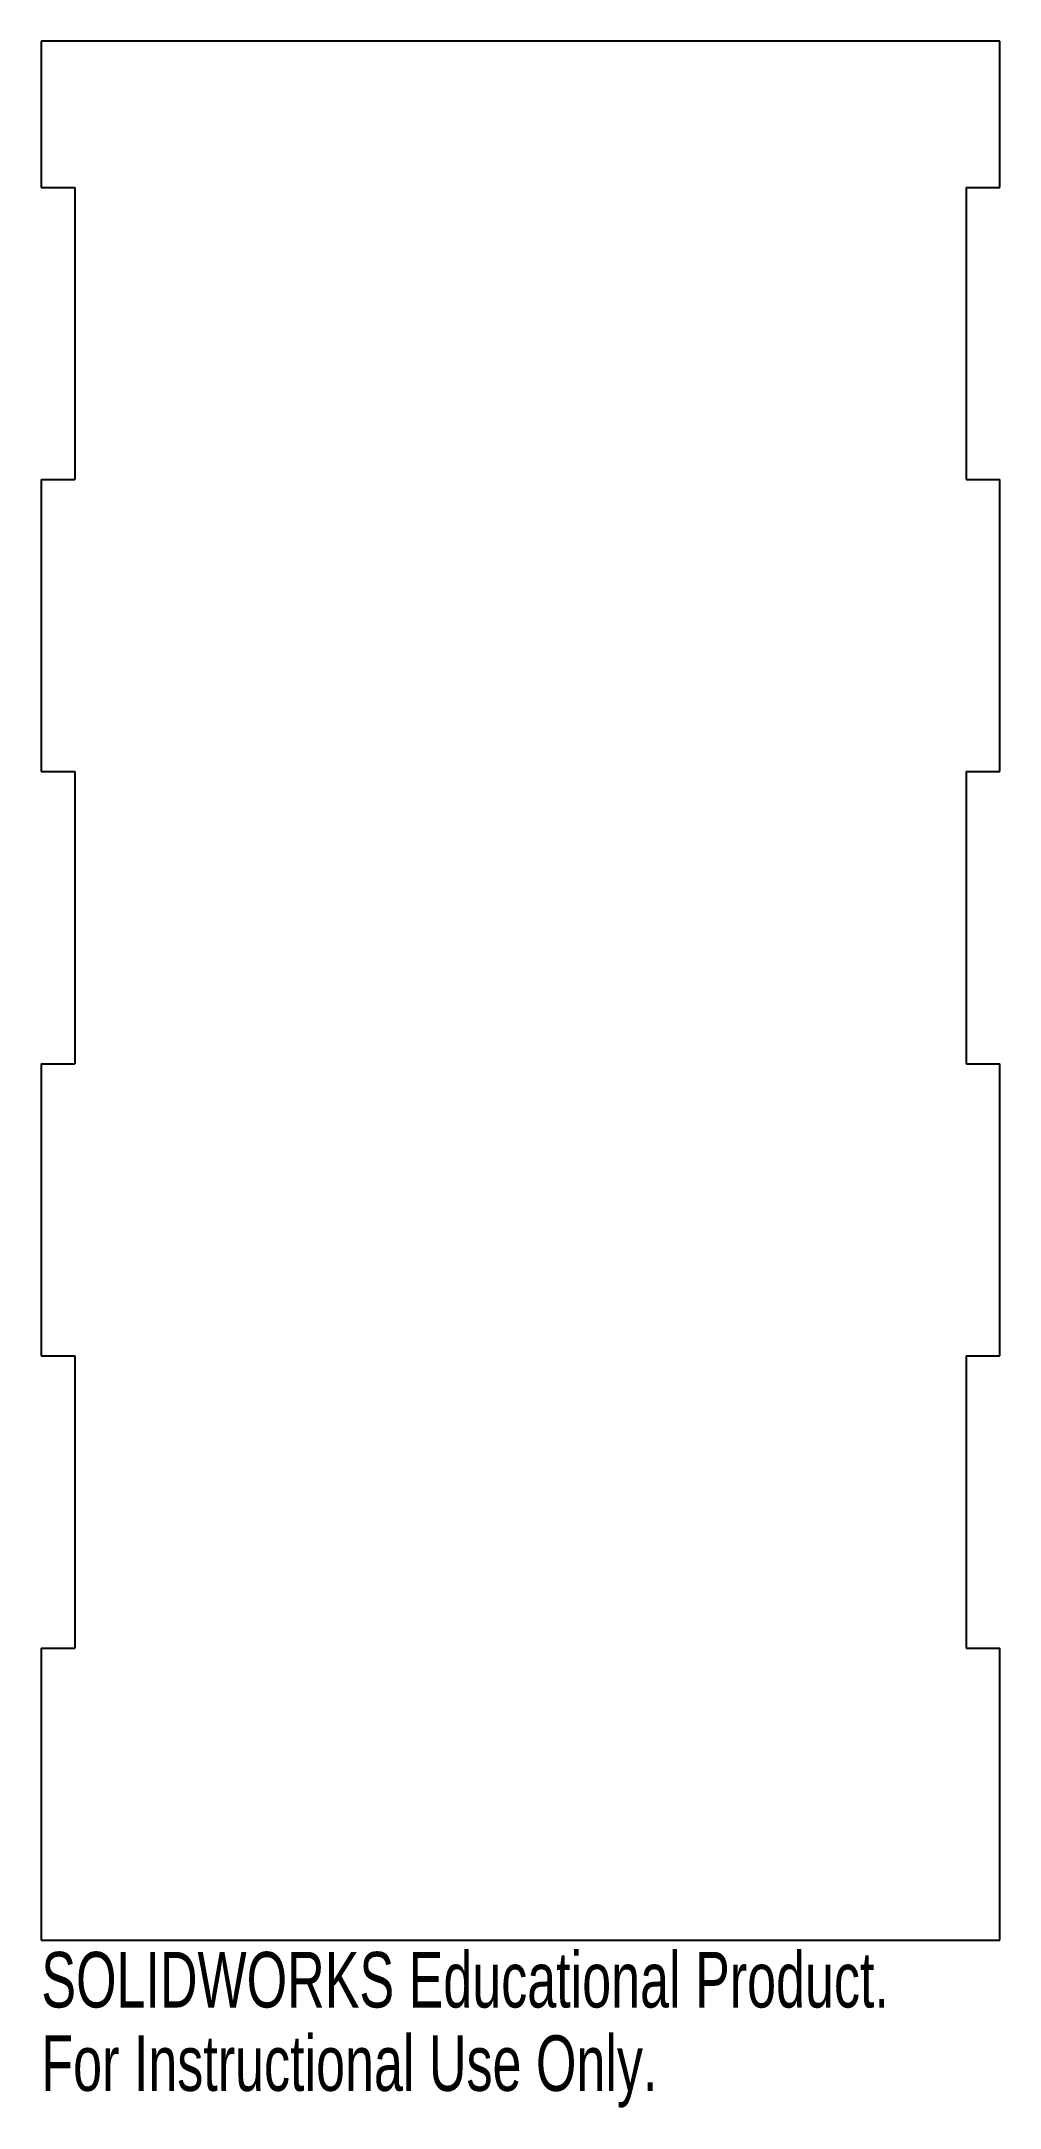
# Model space of a CAD drawing. Header units: inches. Extents: x -1.64 to 1.64, y -3.82 to 3.25.
import ezdxf

# ---------------------------------------------------------------- set-up
doc = ezdxf.new("R2010")
doc.units = ezdxf.units.IN
doc.header["$MEASUREMENT"] = 0
doc.styles.add('SLDTEXTSTYLE0', font='TXT', dxfattribs={"width": 0.7})

msp = doc.modelspace()

# ---------------------------------------------------------------- linework, layer by layer
at = {"color": 7, "linetype": 'Continuous', "lineweight": 25}
for p, q in [((1.64, 3.25), (-1.64, 3.25)), ((-1.64, 3.25), (-1.64, 2.75)), ((1.64, 2.75), (1.64, 3.25)), ((-1.64, 2.75), (-1.525, 2.75)), ((-1.525, 2.75), (-1.525, 1.75)), ((1.525, 2.75), (1.525, 1.75)), ((1.525, 2.75), (1.64, 2.75)), ((-1.64, 1.75), (-1.525, 1.75)), ((-1.64, 1.75), (-1.64, 0.75)), ((1.525, 1.75), (1.64, 1.75)), ((1.64, 0.75), (1.64, 1.75)), ((-1.64, 0.75), (-1.525, 0.75)), ((-1.525, 0.75), (-1.525, -0.25)), ((1.525, 0.75), (1.525, -0.25)), ((1.525, 0.75), (1.64, 0.75)), ((-1.64, -0.25), (-1.525, -0.25)), ((-1.64, -0.25), (-1.64, -1.25)), ((1.525, -0.25), (1.64, -0.25)), ((1.64, -1.25), (1.64, -0.25)), ((-1.64, -1.25), (-1.525, -1.25)), ((-1.525, -1.25), (-1.525, -2.25)), ((1.525, -1.25), (1.525, -2.25)), ((1.525, -1.25), (1.64, -1.25)), ((-1.64, -2.25), (-1.525, -2.25)), ((-1.64, -2.25), (-1.64, -3.25)), ((1.525, -2.25), (1.64, -2.25)), ((1.64, -3.25), (1.64, -2.25)), ((-1.64, -3.25), (1.64, -3.25))]:
    msp.add_line(p, q, dxfattribs=at)

# ---------------------------------------------------------------- texts
at = {"color": 7, "linetype": 'Continuous', "char_height": 0.1903, "attachment_point": 1, "style": 'SLDTEXTSTYLE0'}
for s, insert in [('SOLIDWORKS Educational Product.', (-1.64, -3.2901)), ('For Instructional Use Only.', (-1.64, -3.5756))]:
    msp.add_mtext(s, dxfattribs=dict(at, insert=insert))

doc.saveas('drawing.dxf')
